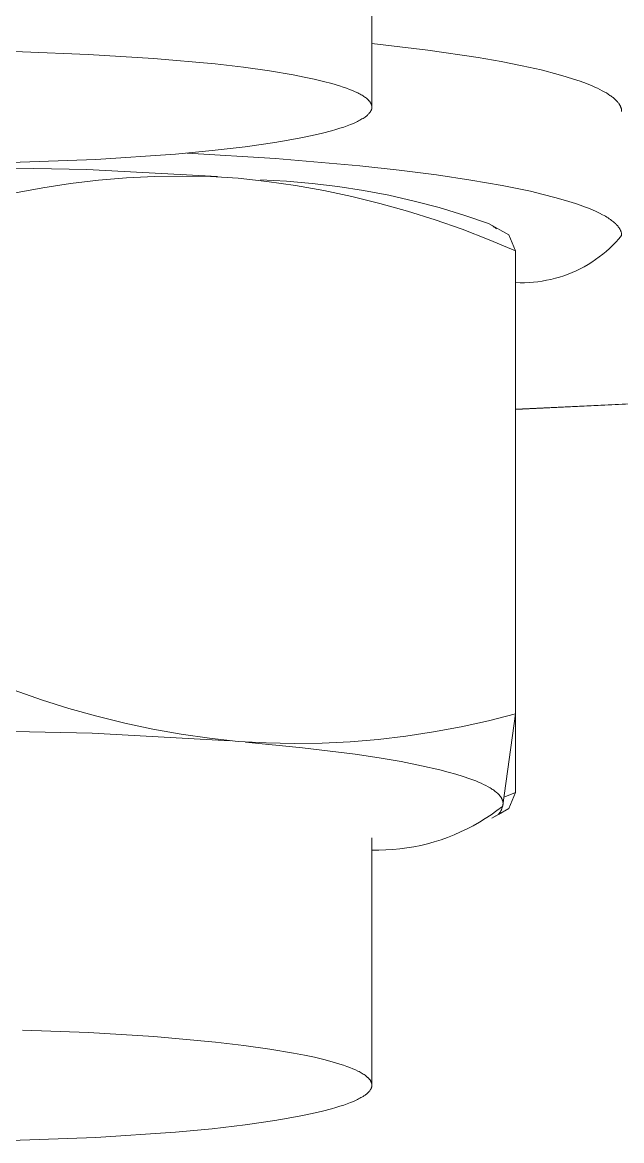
# Model space of a CAD drawing. Header units: millimetres. Extents: x -67 to 4862, y -244 to 3199.
# Drawn here: x 2293.74 to 2299.5, y 2657.31 to 2668.06 of the extents above; entities that cross this region are included whole.
import ezdxf

# ---------------------------------------------------------------- set-up
doc = ezdxf.new("R2010")
doc.units = ezdxf.units.MM
doc.layers.add('ZANO_R', color=7, linetype='Continuous', lineweight=0)

msp = doc.modelspace()

# ---------------------------------------------------------------- linework, layer by layer
at = {"layer": 'ZANO_R'}
for p, q in [((2297.096, 2667.258), (2297.096, 2669.618)), ((2297.634, 2667.79), (2297.096, 2667.854)), ((2298.118, 2667.718), (2297.634, 2667.79)), ((2292.975, 2667.782), (2293.738, 2667.771)), ((2293.738, 2667.771), (2294.37, 2667.747)), ((2294.37, 2667.747), (2294.997, 2667.709)), ((2294.997, 2667.709), (2295.589, 2667.656)), ((2298.337, 2667.679), (2298.118, 2667.718)), ((2298.539, 2667.639), (2298.337, 2667.679)), ((2295.589, 2667.656), (2295.861, 2667.624)), ((2295.861, 2667.624), (2296.113, 2667.589)), ((2296.113, 2667.589), (2296.34, 2667.55)), ((2298.722, 2667.598), (2298.539, 2667.639)), ((2298.887, 2667.555), (2298.722, 2667.598)), ((2296.34, 2667.55), (2296.444, 2667.53)), ((2296.444, 2667.53), (2296.541, 2667.51)), ((2296.541, 2667.51), (2296.63, 2667.488)), ((2296.63, 2667.488), (2296.712, 2667.467)), ((2296.712, 2667.467), (2296.786, 2667.445)), ((2298.962, 2667.533), (2298.887, 2667.555)), ((2299.032, 2667.511), (2298.962, 2667.533)), ((2299.098, 2667.489), (2299.032, 2667.511)), ((2299.158, 2667.467), (2299.098, 2667.489)), ((2299.213, 2667.445), (2299.158, 2667.467)), ((2296.786, 2667.445), (2296.82, 2667.434)), ((2296.82, 2667.434), (2296.852, 2667.423)), ((2296.852, 2667.423), (2296.882, 2667.411)), ((2296.882, 2667.411), (2296.91, 2667.4)), ((2296.91, 2667.4), (2296.936, 2667.389)), ((2296.936, 2667.389), (2296.96, 2667.377)), ((2296.96, 2667.377), (2296.971, 2667.372)), ((2296.971, 2667.372), (2296.982, 2667.366)), ((2296.982, 2667.366), (2296.992, 2667.36)), ((2296.992, 2667.36), (2297.002, 2667.355)), ((2297.002, 2667.355), (2297.011, 2667.349)), ((2299.239, 2667.433), (2299.213, 2667.445)), ((2299.263, 2667.422), (2299.239, 2667.433)), ((2299.287, 2667.411), (2299.263, 2667.422)), ((2299.308, 2667.399), (2299.287, 2667.411)), ((2299.329, 2667.388), (2299.308, 2667.399)), ((2299.349, 2667.377), (2299.329, 2667.388)), ((2299.367, 2667.366), (2299.349, 2667.377)), ((2299.384, 2667.354), (2299.367, 2667.366)), ((2299.392, 2667.349), (2299.384, 2667.354)), ((2297.011, 2667.349), (2297.02, 2667.343)), ((2297.02, 2667.343), (2297.028, 2667.338)), ((2297.028, 2667.338), (2297.036, 2667.332)), ((2297.036, 2667.332), (2297.043, 2667.326)), ((2297.043, 2667.326), (2297.05, 2667.321)), ((2297.05, 2667.321), (2297.053, 2667.318)), ((2297.053, 2667.318), (2297.056, 2667.315)), ((2297.056, 2667.315), (2297.059, 2667.312)), ((2297.059, 2667.312), (2297.062, 2667.309)), ((2297.062, 2667.309), (2297.065, 2667.306)), ((2297.065, 2667.306), (2297.068, 2667.303)), ((2297.068, 2667.303), (2297.07, 2667.301)), ((2297.07, 2667.301), (2297.072, 2667.298)), ((2297.072, 2667.298), (2297.075, 2667.295)), ((2297.075, 2667.295), (2297.077, 2667.292)), ((2297.077, 2667.292), (2297.079, 2667.289)), ((2297.079, 2667.289), (2297.081, 2667.287)), ((2297.081, 2667.287), (2297.083, 2667.284)), ((2297.083, 2667.284), (2297.084, 2667.281)), ((2297.084, 2667.281), (2297.086, 2667.278)), ((2297.086, 2667.278), (2297.087, 2667.275)), ((2297.087, 2667.275), (2297.089, 2667.272)), ((2297.089, 2667.272), (2297.09, 2667.27)), ((2297.09, 2667.27), (2297.091, 2667.267)), ((2297.091, 2667.267), (2297.092, 2667.264)), ((2297.092, 2667.264), (2297.093, 2667.261)), ((2297.093, 2667.261), (2297.094, 2667.258)), ((2297.094, 2667.258), (2297.094, 2667.256)), ((2297.094, 2667.256), (2297.095, 2667.253)), ((2297.095, 2667.253), (2297.095, 2667.25)), ((2297.095, 2667.25), (2297.096, 2667.247)), ((2297.096, 2667.247), (2297.096, 2667.245)), ((2299.4, 2667.343), (2299.392, 2667.349)), ((2299.407, 2667.337), (2299.4, 2667.343)), ((2299.414, 2667.332), (2299.407, 2667.337)), ((2299.421, 2667.326), (2299.414, 2667.332)), ((2299.427, 2667.32), (2299.421, 2667.326)), ((2299.434, 2667.315), (2299.427, 2667.32)), ((2299.44, 2667.309), (2299.434, 2667.315)), ((2299.445, 2667.303), (2299.44, 2667.309)), ((2299.45, 2667.298), (2299.445, 2667.303)), ((2299.455, 2667.292), (2299.45, 2667.298)), ((2299.46, 2667.287), (2299.455, 2667.292)), ((2299.465, 2667.281), (2299.46, 2667.287)), ((2299.469, 2667.275), (2299.465, 2667.281)), ((2299.471, 2667.273), (2299.469, 2667.275)), ((2299.473, 2667.27), (2299.471, 2667.273)), ((2299.474, 2667.267), (2299.473, 2667.27)), ((2299.476, 2667.264), (2299.474, 2667.267)), ((2299.478, 2667.261), (2299.476, 2667.264)), ((2299.479, 2667.259), (2299.478, 2667.261)), ((2299.481, 2667.256), (2299.479, 2667.259)), ((2299.482, 2667.253), (2299.481, 2667.256)), ((2299.484, 2667.25), (2299.482, 2667.253)), ((2299.485, 2667.247), (2299.484, 2667.25)), ((2299.486, 2667.245), (2299.485, 2667.247)), ((2297.021, 2667.139), (2297.011, 2667.132)), ((2297.03, 2667.145), (2297.021, 2667.139)), ((2297.034, 2667.149), (2297.03, 2667.145)), ((2297.039, 2667.152), (2297.034, 2667.149)), ((2297.043, 2667.155), (2297.039, 2667.152)), ((2297.047, 2667.159), (2297.043, 2667.155)), ((2297.051, 2667.162), (2297.047, 2667.159)), ((2297.055, 2667.165), (2297.051, 2667.162)), ((2297.058, 2667.169), (2297.055, 2667.165)), ((2297.062, 2667.172), (2297.058, 2667.169)), ((2297.065, 2667.175), (2297.062, 2667.172)), ((2297.068, 2667.179), (2297.065, 2667.175)), ((2297.071, 2667.182), (2297.068, 2667.179)), ((2297.074, 2667.185), (2297.071, 2667.182)), ((2297.076, 2667.189), (2297.074, 2667.185)), ((2297.079, 2667.192), (2297.076, 2667.189)), ((2297.081, 2667.196), (2297.079, 2667.192)), ((2297.082, 2667.197), (2297.081, 2667.196)), ((2297.083, 2667.199), (2297.082, 2667.197)), ((2297.084, 2667.201), (2297.083, 2667.199)), ((2297.085, 2667.202), (2297.084, 2667.201)), ((2297.086, 2667.204), (2297.085, 2667.202)), ((2297.087, 2667.206), (2297.086, 2667.204)), ((2297.088, 2667.208), (2297.087, 2667.206)), ((2297.089, 2667.209), (2297.088, 2667.208)), ((2297.09, 2667.213), (2297.089, 2667.211)), ((2297.089, 2667.211), (2297.089, 2667.209)), ((2297.091, 2667.215), (2297.09, 2667.213)), ((2297.092, 2667.216), (2297.091, 2667.215)), ((2297.093, 2667.22), (2297.092, 2667.218)), ((2297.092, 2667.218), (2297.092, 2667.216)), ((2297.094, 2667.223), (2297.093, 2667.222)), ((2297.093, 2667.222), (2297.093, 2667.22)), ((2297.095, 2667.229), (2297.094, 2667.227)), ((2297.094, 2667.227), (2297.094, 2667.225)), ((2297.094, 2667.225), (2297.094, 2667.223)), ((2297.096, 2667.236), (2297.095, 2667.234)), ((2297.095, 2667.234), (2297.095, 2667.232)), ((2297.095, 2667.232), (2297.095, 2667.23)), ((2297.095, 2667.23), (2297.095, 2667.229)), ((2297.096, 2667.245), (2297.096, 2667.242)), ((2297.096, 2667.241), (2297.096, 2667.242)), ((2297.096, 2667.241), (2297.096, 2667.239)), ((2297.096, 2667.239), (2297.096, 2667.237)), ((2297.096, 2667.237), (2297.096, 2667.236)), ((2299.487, 2667.242), (2299.486, 2667.245)), ((2299.488, 2667.239), (2299.487, 2667.242)), ((2299.489, 2667.236), (2299.488, 2667.239)), ((2299.49, 2667.234), (2299.489, 2667.236)), ((2299.491, 2667.231), (2299.49, 2667.234)), ((2299.492, 2667.228), (2299.491, 2667.231)), ((2299.493, 2667.225), (2299.492, 2667.228)), ((2299.493, 2667.222), (2299.493, 2667.225)), ((2299.494, 2667.22), (2299.493, 2667.222)), ((2299.494, 2667.217), (2299.494, 2667.22)), ((2299.495, 2667.214), (2299.494, 2667.217)), ((2299.495, 2667.211), (2299.495, 2667.214)), ((2299.495, 2667.209), (2299.495, 2667.211)), ((2299.496, 2667.206), (2299.495, 2667.209)), ((2299.496, 2667.203), (2299.496, 2667.206)), ((2299.496, 2667.2), (2299.496, 2667.203)), ((2299.496, 2667.198), (2299.496, 2667.2)), ((2296.789, 2667.038), (2296.75, 2667.026)), ((2296.825, 2667.05), (2296.789, 2667.038)), ((2296.858, 2667.061), (2296.825, 2667.05)), ((2296.889, 2667.073), (2296.858, 2667.061)), ((2296.918, 2667.085), (2296.889, 2667.073)), ((2296.945, 2667.097), (2296.918, 2667.085)), ((2296.957, 2667.103), (2296.945, 2667.097)), ((2296.969, 2667.109), (2296.957, 2667.103)), ((2296.98, 2667.115), (2296.969, 2667.109)), ((2296.991, 2667.121), (2296.98, 2667.115)), ((2297.001, 2667.127), (2296.991, 2667.121)), ((2297.011, 2667.132), (2297.001, 2667.127)), ((2296.412, 2666.945), (2296.293, 2666.923)), ((2296.521, 2666.968), (2296.412, 2666.945)), ((2296.62, 2666.991), (2296.521, 2666.968)), ((2296.709, 2667.014), (2296.62, 2666.991)), ((2296.75, 2667.026), (2296.709, 2667.014)), ((2295.56, 2666.823), (2295.21, 2666.789)), ((2295.879, 2666.86), (2295.56, 2666.823)), ((2296.164, 2666.901), (2295.879, 2666.86)), ((2296.293, 2666.923), (2296.164, 2666.901)), ((2294.443, 2666.738), (2293.628, 2666.708)), ((2295.21, 2666.789), (2294.443, 2666.738)), ((2296.17, 2666.746), (2295.32, 2666.799)), ((2296.979, 2666.676), (2296.17, 2666.746)), ((2294.357, 2666.641), (2293.1, 2666.668)), ((2295.613, 2666.575), (2294.357, 2666.641)), ((2297.359, 2666.635), (2296.979, 2666.676)), ((2297.716, 2666.589), (2297.359, 2666.635)), ((2293.935, 2666.467), (2294.201, 2666.508)), ((2294.201, 2666.508), (2294.469, 2666.539)), ((2294.469, 2666.539), (2294.737, 2666.561)), ((2294.737, 2666.561), (2295.006, 2666.575)), ((2295.006, 2666.575), (2295.275, 2666.579)), ((2295.275, 2666.579), (2295.544, 2666.574)), ((2295.544, 2666.574), (2295.812, 2666.559)), ((2295.812, 2666.559), (2296.087, 2666.528)), ((2296.275, 2666.529), (2296.027, 2666.541)), ((2296.087, 2666.528), (2296.361, 2666.488)), ((2296.523, 2666.508), (2296.275, 2666.529)), ((2296.77, 2666.478), (2296.523, 2666.508)), ((2298.047, 2666.54), (2297.716, 2666.589)), ((2298.349, 2666.487), (2298.047, 2666.54)), ((2293.671, 2666.418), (2293.935, 2666.467)), ((2296.361, 2666.488), (2296.634, 2666.439)), ((2296.634, 2666.439), (2296.904, 2666.382)), ((2297.015, 2666.44), (2296.77, 2666.478)), ((2297.26, 2666.394), (2297.015, 2666.44)), ((2297.502, 2666.339), (2297.26, 2666.394)), ((2298.619, 2666.432), (2298.349, 2666.487)), ((2298.741, 2666.403), (2298.619, 2666.432)), ((2298.854, 2666.374), (2298.741, 2666.403)), ((2296.904, 2666.382), (2297.173, 2666.316)), ((2297.173, 2666.316), (2297.439, 2666.241)), ((2297.743, 2666.275), (2297.502, 2666.339)), ((2298.958, 2666.344), (2298.854, 2666.374)), ((2299.053, 2666.314), (2298.958, 2666.344)), ((2299.097, 2666.299), (2299.053, 2666.314)), ((2299.139, 2666.284), (2299.097, 2666.299)), ((2299.179, 2666.269), (2299.139, 2666.284)), ((2297.439, 2666.241), (2297.703, 2666.158)), ((2297.981, 2666.203), (2297.743, 2666.275)), ((2298.216, 2666.123), (2297.981, 2666.203)), ((2299.216, 2666.253), (2299.179, 2666.269)), ((2299.25, 2666.238), (2299.216, 2666.253)), ((2299.283, 2666.223), (2299.25, 2666.238)), ((2299.313, 2666.207), (2299.283, 2666.223)), ((2299.327, 2666.2), (2299.313, 2666.207)), ((2299.34, 2666.192), (2299.327, 2666.2)), ((2299.353, 2666.184), (2299.34, 2666.192)), ((2299.366, 2666.176), (2299.353, 2666.184)), ((2299.377, 2666.169), (2299.366, 2666.176)), ((2297.703, 2666.158), (2297.964, 2666.067)), ((2297.964, 2666.067), (2298.223, 2665.967)), ((2298.411, 2666.014), (2298.216, 2666.123)), ((2298.26, 2666.096), (2298.248, 2666.104)), ((2298.272, 2666.088), (2298.26, 2666.096)), ((2298.283, 2666.08), (2298.272, 2666.088)), ((2298.294, 2666.071), (2298.283, 2666.08)), ((2299.389, 2666.161), (2299.377, 2666.169)), ((2299.399, 2666.153), (2299.389, 2666.161)), ((2299.409, 2666.145), (2299.399, 2666.153)), ((2299.419, 2666.138), (2299.409, 2666.145)), ((2299.428, 2666.13), (2299.419, 2666.138)), ((2299.436, 2666.122), (2299.428, 2666.13)), ((2299.44, 2666.118), (2299.436, 2666.122)), ((2299.444, 2666.115), (2299.44, 2666.118)), ((2299.448, 2666.111), (2299.444, 2666.115)), ((2299.451, 2666.107), (2299.448, 2666.111)), ((2299.455, 2666.103), (2299.451, 2666.107)), ((2299.458, 2666.099), (2299.455, 2666.103)), ((2299.461, 2666.095), (2299.458, 2666.099)), ((2299.464, 2666.092), (2299.461, 2666.095)), ((2299.467, 2666.088), (2299.464, 2666.092)), ((2299.47, 2666.084), (2299.467, 2666.088)), ((2299.472, 2666.08), (2299.47, 2666.084)), ((2299.475, 2666.076), (2299.472, 2666.08)), ((2299.477, 2666.072), (2299.475, 2666.076)), ((2299.479, 2666.069), (2299.477, 2666.072)), ((2299.481, 2666.065), (2299.479, 2666.069)), ((2299.483, 2666.061), (2299.481, 2666.065)), ((2298.223, 2665.967), (2298.477, 2665.859)), ((2298.477, 2665.859), (2298.411, 2666.014)), ((2299.439, 2665.943), (2299.468, 2665.975)), ((2299.468, 2665.975), (2299.496, 2666.008)), ((2299.485, 2666.057), (2299.483, 2666.061)), ((2299.487, 2666.053), (2299.485, 2666.057)), ((2299.488, 2666.05), (2299.487, 2666.053)), ((2299.489, 2666.046), (2299.488, 2666.05)), ((2299.491, 2666.042), (2299.489, 2666.046)), ((2299.492, 2666.038), (2299.491, 2666.042)), ((2299.493, 2666.034), (2299.492, 2666.038)), ((2299.494, 2666.031), (2299.493, 2666.034)), ((2299.494, 2666.027), (2299.494, 2666.031)), ((2299.495, 2666.023), (2299.494, 2666.027)), ((2299.495, 2666.019), (2299.495, 2666.023)), ((2299.496, 2666.016), (2299.495, 2666.019)), ((2299.496, 2666.012), (2299.496, 2666.016)), ((2299.496, 2666.008), (2299.496, 2666.012)), ((2298.477, 2661.412), (2298.477, 2665.859)), ((2299.314, 2665.827), (2299.346, 2665.855)), ((2299.346, 2665.855), (2299.378, 2665.883)), ((2299.378, 2665.883), (2299.409, 2665.913)), ((2299.409, 2665.913), (2299.439, 2665.943)), ((2299.173, 2665.73), (2299.209, 2665.752)), ((2299.209, 2665.752), (2299.245, 2665.776)), ((2299.245, 2665.776), (2299.28, 2665.801)), ((2299.28, 2665.801), (2299.314, 2665.827)), ((2298.941, 2665.621), (2298.981, 2665.636)), ((2298.981, 2665.636), (2299.021, 2665.652)), ((2299.021, 2665.652), (2299.06, 2665.669)), ((2299.06, 2665.669), (2299.098, 2665.688)), ((2299.098, 2665.688), (2299.136, 2665.708)), ((2299.136, 2665.708), (2299.173, 2665.73)), ((2298.477, 2665.555), (2298.52, 2665.553)), ((2298.52, 2665.553), (2298.563, 2665.554)), ((2298.563, 2665.554), (2298.606, 2665.555)), ((2298.606, 2665.555), (2298.648, 2665.559)), ((2298.648, 2665.559), (2298.691, 2665.563)), ((2298.691, 2665.563), (2298.733, 2665.569)), ((2298.733, 2665.569), (2298.775, 2665.577)), ((2298.775, 2665.577), (2298.817, 2665.586)), ((2298.817, 2665.586), (2298.859, 2665.596)), ((2298.859, 2665.596), (2298.9, 2665.608)), ((2298.9, 2665.608), (2298.941, 2665.621)), ((2298.477, 2664.337), (2300.614, 2664.438)), ((2298.477, 2664.34), (2299.638, 2664.393)), ((2293.66, 2661.638), (2293.922, 2661.546)), ((2293.922, 2661.546), (2294.185, 2661.463)), ((2294.185, 2661.463), (2294.452, 2661.388)), ((2294.452, 2661.388), (2294.721, 2661.322)), ((2297.954, 2661.286), (2298.217, 2661.345)), ((2298.217, 2661.345), (2298.477, 2661.412)), ((2298.355, 2660.533), (2298.477, 2661.412)), ((2298.477, 2660.656), (2298.477, 2661.412)), ((2294.409, 2661.224), (2293.082, 2661.253)), ((2294.721, 2661.322), (2294.991, 2661.265)), ((2294.991, 2661.265), (2295.264, 2661.216)), ((2297.423, 2661.197), (2297.689, 2661.237)), ((2297.689, 2661.237), (2297.954, 2661.286)), ((2295.734, 2661.151), (2294.409, 2661.224)), ((2295.264, 2661.216), (2295.537, 2661.176)), ((2295.537, 2661.176), (2295.812, 2661.145)), ((2295.812, 2661.145), (2296.081, 2661.131)), ((2296.43, 2661.086), (2295.881, 2661.139)), ((2296.081, 2661.131), (2296.35, 2661.126)), ((2296.35, 2661.126), (2296.619, 2661.13)), ((2296.619, 2661.13), (2296.888, 2661.143)), ((2296.888, 2661.143), (2297.156, 2661.165)), ((2297.156, 2661.165), (2297.423, 2661.197)), ((2296.935, 2661.024), (2296.43, 2661.086)), ((2297.165, 2660.989), (2296.935, 2661.024)), ((2297.379, 2660.952), (2297.165, 2660.989)), ((2297.574, 2660.913), (2297.379, 2660.952)), ((2297.75, 2660.872), (2297.574, 2660.913)), ((2297.83, 2660.852), (2297.75, 2660.872)), ((2297.904, 2660.831), (2297.83, 2660.852)), ((2297.973, 2660.809), (2297.904, 2660.831)), ((2298.036, 2660.788), (2297.973, 2660.809)), ((2298.066, 2660.777), (2298.036, 2660.788)), ((2298.094, 2660.766), (2298.066, 2660.777)), ((2298.12, 2660.755), (2298.094, 2660.766)), ((2298.146, 2660.744), (2298.12, 2660.755)), ((2298.169, 2660.733), (2298.146, 2660.744)), ((2298.192, 2660.722), (2298.169, 2660.733)), ((2298.213, 2660.71), (2298.192, 2660.722)), ((2298.232, 2660.699), (2298.213, 2660.71)), ((2298.241, 2660.694), (2298.232, 2660.699)), ((2298.25, 2660.688), (2298.241, 2660.694)), ((2298.258, 2660.683), (2298.25, 2660.688)), ((2298.267, 2660.677), (2298.258, 2660.683)), ((2298.274, 2660.671), (2298.267, 2660.677)), ((2298.282, 2660.666), (2298.274, 2660.671)), ((2298.289, 2660.66), (2298.282, 2660.666)), ((2298.295, 2660.655), (2298.289, 2660.66)), ((2298.302, 2660.649), (2298.295, 2660.655)), ((2298.308, 2660.644), (2298.302, 2660.649)), ((2298.313, 2660.638), (2298.308, 2660.644)), ((2298.319, 2660.632), (2298.313, 2660.638)), ((2298.321, 2660.63), (2298.319, 2660.632)), ((2298.323, 2660.627), (2298.321, 2660.63)), ((2298.326, 2660.624), (2298.323, 2660.627)), ((2298.328, 2660.621), (2298.326, 2660.624)), ((2298.33, 2660.619), (2298.328, 2660.621)), ((2298.332, 2660.616), (2298.33, 2660.619)), ((2298.334, 2660.613), (2298.332, 2660.616)), ((2298.336, 2660.61), (2298.334, 2660.613)), ((2298.338, 2660.607), (2298.336, 2660.61)), ((2298.34, 2660.605), (2298.338, 2660.607)), ((2298.341, 2660.602), (2298.34, 2660.605)), ((2298.343, 2660.599), (2298.341, 2660.602)), ((2298.344, 2660.596), (2298.343, 2660.599)), ((2298.346, 2660.594), (2298.344, 2660.596)), ((2298.347, 2660.591), (2298.346, 2660.594)), ((2298.348, 2660.588), (2298.347, 2660.591)), ((2298.349, 2660.585), (2298.348, 2660.588)), ((2298.35, 2660.583), (2298.349, 2660.585)), ((2298.374, 2660.613), (2298.477, 2660.656)), ((2298.411, 2660.5), (2298.477, 2660.656)), ((2298.243, 2660.442), (2298.298, 2660.481)), ((2298.298, 2660.481), (2298.351, 2660.522)), ((2298.312, 2660.445), (2298.411, 2660.5)), ((2298.333, 2660.474), (2298.336, 2660.478)), ((2298.336, 2660.478), (2298.338, 2660.482)), ((2298.338, 2660.482), (2298.339, 2660.486)), ((2298.339, 2660.486), (2298.341, 2660.49)), ((2298.341, 2660.49), (2298.343, 2660.494)), ((2298.343, 2660.494), (2298.344, 2660.498)), ((2298.344, 2660.498), (2298.346, 2660.502)), ((2298.346, 2660.502), (2298.347, 2660.507)), ((2298.347, 2660.507), (2298.348, 2660.511)), ((2298.351, 2660.58), (2298.35, 2660.583)), ((2298.352, 2660.577), (2298.351, 2660.58)), ((2298.351, 2660.522), (2298.352, 2660.525)), ((2298.353, 2660.574), (2298.352, 2660.577)), ((2298.352, 2660.525), (2298.353, 2660.528)), ((2298.353, 2660.572), (2298.353, 2660.574)), ((2298.354, 2660.569), (2298.353, 2660.572)), ((2298.353, 2660.528), (2298.354, 2660.531)), ((2298.354, 2660.566), (2298.354, 2660.569)), ((2298.355, 2660.563), (2298.354, 2660.566)), ((2298.354, 2660.533), (2298.355, 2660.536)), ((2298.354, 2660.531), (2298.354, 2660.533)), ((2298.355, 2660.561), (2298.355, 2660.563)), ((2298.356, 2660.558), (2298.355, 2660.561)), ((2298.355, 2660.541), (2298.356, 2660.544)), ((2298.355, 2660.539), (2298.355, 2660.541)), ((2298.355, 2660.536), (2298.355, 2660.539)), ((2298.356, 2660.555), (2298.356, 2660.558)), ((2298.356, 2660.552), (2298.356, 2660.555)), ((2298.356, 2660.55), (2298.356, 2660.552)), ((2298.356, 2660.547), (2298.356, 2660.55)), ((2298.356, 2660.544), (2298.356, 2660.547)), ((2298.07, 2660.336), (2298.129, 2660.37)), ((2298.129, 2660.37), (2298.186, 2660.405)), ((2298.186, 2660.405), (2298.243, 2660.442)), ((2298.249, 2660.41), (2298.305, 2660.441)), ((2298.264, 2660.419), (2298.31, 2660.445)), ((2298.312, 2660.446), (2298.315, 2660.449)), ((2298.315, 2660.449), (2298.318, 2660.452)), ((2298.318, 2660.452), (2298.321, 2660.456)), ((2298.321, 2660.456), (2298.323, 2660.459)), ((2298.323, 2660.459), (2298.326, 2660.463)), ((2298.326, 2660.463), (2298.329, 2660.466)), ((2298.329, 2660.466), (2298.331, 2660.47)), ((2298.331, 2660.47), (2298.333, 2660.474)), ((2297.887, 2660.249), (2297.949, 2660.276)), ((2297.949, 2660.276), (2298.01, 2660.305)), ((2298.01, 2660.305), (2298.07, 2660.336)), ((2297.096, 2657.858), (2297.096, 2660.22)), ((2297.565, 2660.147), (2297.631, 2660.163)), ((2297.631, 2660.163), (2297.696, 2660.181)), ((2297.696, 2660.181), (2297.761, 2660.202)), ((2297.761, 2660.202), (2297.824, 2660.224)), ((2297.824, 2660.224), (2297.887, 2660.249)), ((2297.096, 2660.101), (2297.163, 2660.101)), ((2297.163, 2660.101), (2297.231, 2660.103)), ((2297.231, 2660.103), (2297.298, 2660.107)), ((2297.298, 2660.107), (2297.366, 2660.114)), ((2297.366, 2660.114), (2297.433, 2660.123)), ((2297.433, 2660.123), (2297.499, 2660.134)), ((2297.499, 2660.134), (2297.565, 2660.147)), ((2293.738, 2658.373), (2294.372, 2658.349)), ((2294.372, 2658.349), (2295, 2658.311)), ((2295, 2658.311), (2295.592, 2658.257)), ((2295.592, 2658.257), (2295.865, 2658.225)), ((2295.865, 2658.225), (2296.117, 2658.19)), ((2296.117, 2658.19), (2296.344, 2658.152)), ((2296.344, 2658.152), (2296.448, 2658.131)), ((2296.448, 2658.131), (2296.544, 2658.111)), ((2296.544, 2658.111), (2296.633, 2658.09)), ((2296.633, 2658.09), (2296.715, 2658.068)), ((2296.715, 2658.068), (2296.789, 2658.046)), ((2296.789, 2658.046), (2296.822, 2658.035)), ((2296.822, 2658.035), (2296.854, 2658.024)), ((2296.854, 2658.024), (2296.884, 2658.012)), ((2296.884, 2658.012), (2296.912, 2658.001)), ((2296.912, 2658.001), (2296.938, 2657.99)), ((2296.938, 2657.99), (2296.962, 2657.978)), ((2296.962, 2657.978), (2296.973, 2657.973)), ((2296.973, 2657.973), (2296.984, 2657.967)), ((2296.984, 2657.967), (2296.994, 2657.961)), ((2296.994, 2657.961), (2297.004, 2657.955)), ((2297.004, 2657.955), (2297.013, 2657.95)), ((2297.013, 2657.95), (2297.022, 2657.944)), ((2297.022, 2657.944), (2297.03, 2657.938)), ((2297.03, 2657.938), (2297.037, 2657.933)), ((2297.037, 2657.933), (2297.045, 2657.927)), ((2297.045, 2657.927), (2297.048, 2657.924)), ((2297.048, 2657.924), (2297.051, 2657.921)), ((2297.051, 2657.921), (2297.055, 2657.918)), ((2297.055, 2657.918), (2297.058, 2657.916)), ((2297.058, 2657.916), (2297.061, 2657.913)), ((2297.061, 2657.913), (2297.063, 2657.91)), ((2297.063, 2657.91), (2297.066, 2657.907)), ((2297.066, 2657.907), (2297.069, 2657.904)), ((2297.069, 2657.904), (2297.071, 2657.901)), ((2297.071, 2657.901), (2297.073, 2657.898)), ((2297.073, 2657.898), (2297.076, 2657.896)), ((2297.076, 2657.79), (2297.073, 2657.787)), ((2297.076, 2657.896), (2297.078, 2657.893)), ((2297.078, 2657.794), (2297.076, 2657.79)), ((2297.078, 2657.893), (2297.08, 2657.89)), ((2297.081, 2657.797), (2297.078, 2657.794)), ((2297.08, 2657.89), (2297.082, 2657.887)), ((2297.082, 2657.799), (2297.081, 2657.797)), ((2297.082, 2657.887), (2297.083, 2657.884)), ((2297.083, 2657.8), (2297.082, 2657.799)), ((2297.083, 2657.884), (2297.085, 2657.881)), ((2297.084, 2657.802), (2297.083, 2657.8)), ((2297.085, 2657.804), (2297.084, 2657.802)), ((2297.085, 2657.881), (2297.087, 2657.879)), ((2297.086, 2657.806), (2297.085, 2657.804)), ((2297.087, 2657.807), (2297.086, 2657.806)), ((2297.087, 2657.879), (2297.088, 2657.876)), ((2297.088, 2657.809), (2297.087, 2657.807)), ((2297.088, 2657.876), (2297.089, 2657.873)), ((2297.089, 2657.812), (2297.088, 2657.811)), ((2297.088, 2657.811), (2297.088, 2657.809)), ((2297.089, 2657.873), (2297.09, 2657.87)), ((2297.09, 2657.814), (2297.089, 2657.812)), ((2297.09, 2657.87), (2297.091, 2657.867)), ((2297.091, 2657.816), (2297.09, 2657.814)), ((2297.091, 2657.867), (2297.092, 2657.865)), ((2297.092, 2657.819), (2297.091, 2657.818)), ((2297.091, 2657.818), (2297.091, 2657.816)), ((2297.092, 2657.865), (2297.093, 2657.862)), ((2297.093, 2657.823), (2297.092, 2657.821)), ((2297.092, 2657.821), (2297.092, 2657.819)), ((2297.093, 2657.862), (2297.094, 2657.859)), ((2297.094, 2657.826), (2297.093, 2657.825)), ((2297.093, 2657.825), (2297.093, 2657.823)), ((2297.094, 2657.859), (2297.095, 2657.856)), ((2297.095, 2657.83), (2297.094, 2657.828)), ((2297.094, 2657.828), (2297.094, 2657.826)), ((2297.095, 2657.856), (2297.095, 2657.853)), ((2297.095, 2657.853), (2297.095, 2657.851)), ((2297.095, 2657.851), (2297.096, 2657.848)), ((2297.096, 2657.837), (2297.095, 2657.835)), ((2297.095, 2657.835), (2297.095, 2657.833)), ((2297.095, 2657.833), (2297.095, 2657.831)), ((2297.095, 2657.831), (2297.095, 2657.83)), ((2297.096, 2657.848), (2297.096, 2657.845)), ((2297.096, 2657.845), (2297.096, 2657.842)), ((2297.096, 2657.842), (2297.096, 2657.84)), ((2297.096, 2657.84), (2297.096, 2657.838)), ((2297.096, 2657.838), (2297.096, 2657.837)), ((2296.918, 2657.687), (2296.889, 2657.675)), ((2296.945, 2657.699), (2296.918, 2657.687)), ((2296.957, 2657.705), (2296.945, 2657.699)), ((2296.969, 2657.711), (2296.957, 2657.705)), ((2296.98, 2657.717), (2296.969, 2657.711)), ((2296.991, 2657.723), (2296.98, 2657.717)), ((2297.001, 2657.728), (2296.991, 2657.723)), ((2297.011, 2657.734), (2297.001, 2657.728)), ((2297.02, 2657.741), (2297.011, 2657.734)), ((2297.03, 2657.747), (2297.02, 2657.741)), ((2297.039, 2657.754), (2297.03, 2657.747)), ((2297.043, 2657.757), (2297.039, 2657.754)), ((2297.047, 2657.76), (2297.043, 2657.757)), ((2297.051, 2657.764), (2297.047, 2657.76)), ((2297.054, 2657.767), (2297.051, 2657.764)), ((2297.058, 2657.77), (2297.054, 2657.767)), ((2297.061, 2657.773), (2297.058, 2657.77)), ((2297.065, 2657.777), (2297.061, 2657.773)), ((2297.068, 2657.78), (2297.065, 2657.777)), ((2297.071, 2657.784), (2297.068, 2657.78)), ((2297.073, 2657.787), (2297.071, 2657.784)), ((2296.62, 2657.593), (2296.521, 2657.57)), ((2296.709, 2657.616), (2296.62, 2657.593)), ((2296.75, 2657.628), (2296.709, 2657.616)), ((2296.789, 2657.64), (2296.75, 2657.628)), ((2296.825, 2657.652), (2296.789, 2657.64)), ((2296.858, 2657.663), (2296.825, 2657.652)), ((2296.889, 2657.675), (2296.858, 2657.663)), ((2296.164, 2657.503), (2295.879, 2657.462)), ((2296.293, 2657.525), (2296.164, 2657.503)), ((2296.412, 2657.547), (2296.293, 2657.525)), ((2296.521, 2657.57), (2296.412, 2657.547)), ((2295.21, 2657.391), (2294.443, 2657.34)), ((2295.56, 2657.425), (2295.21, 2657.391)), ((2295.879, 2657.462), (2295.56, 2657.425)), ((2294.443, 2657.34), (2293.628, 2657.31))]:
    msp.add_line(p, q, dxfattribs=at)

doc.saveas('drawing.dxf')
